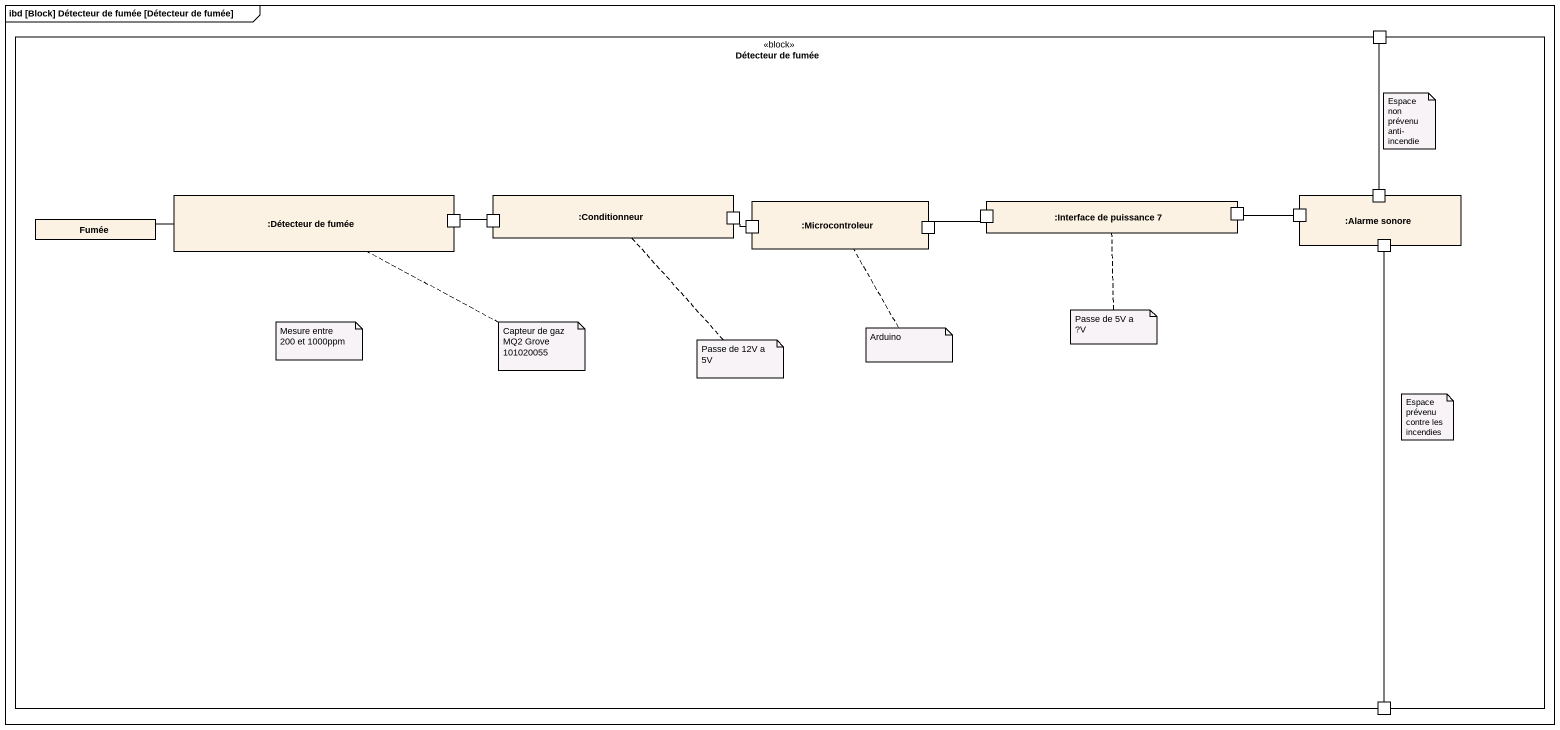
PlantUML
@startuml
mainframe ibd [Block] Détecteur de fumée [Détecteur de fumée]
rectangle "Détecteur de fumée" as Détecteur_de_fumée <<block>> {
  port " " as port1
  rectangle ":Détecteur de fumée" as Détecteur_de_fumée_2 {
    port " " as port3
  }
  rectangle ":Conditionneur" as Conditionneur {
    port " " as port4
    port " " as port5
  }
  rectangle ":Alarme sonore" as Alarme_sonore {
    port " " as port2
    port " " as port10
    port " " as port11
  }
  rectangle Fumée
  rectangle ":Microcontroleur" as Microcontroleur {
    port " " as port6
    port " " as port7
  }
  rectangle ":Interface de puissance 7" as Interface_de_puissance_7 {
    port " " as port8
    port " " as port9
  }
  port " " as port12
}
port1 -- port2
Fumée -right- Détecteur_de_fumée_2
port3 -right- port4
port5 -right- port6
port7 -right- port8
port9 -right- port10
port11 -- port12
note as N1
  Espace non prévenu anti-incendie
end note
note bottom of Interface_de_puissance_7 : Passe de 5V a ?V
note as N3
  Mesure entre 200 et 1000ppm
end note
note right of Détecteur_de_fumée_2 : Capteur de gaz MQ2 Grove 101020055
note bottom of Conditionneur : Passe de 12V a 5V
note bottom of Microcontroleur : Arduino
note as N7
  Espace prévenu contre les incendies
end note
@enduml
